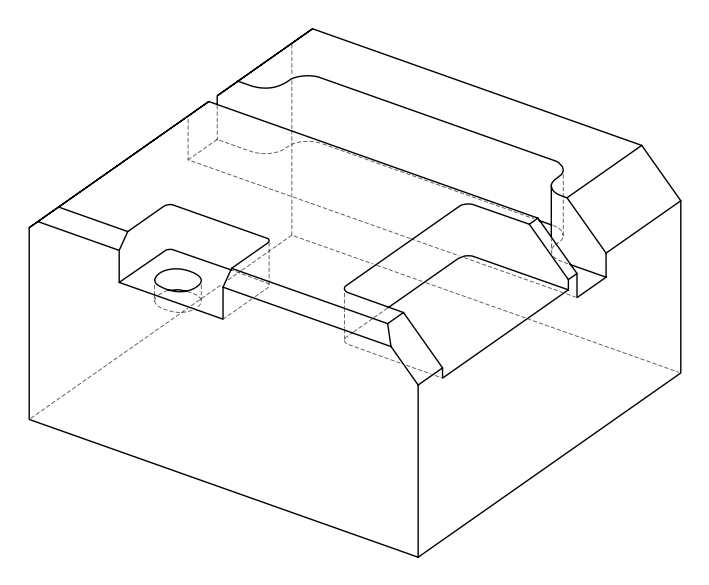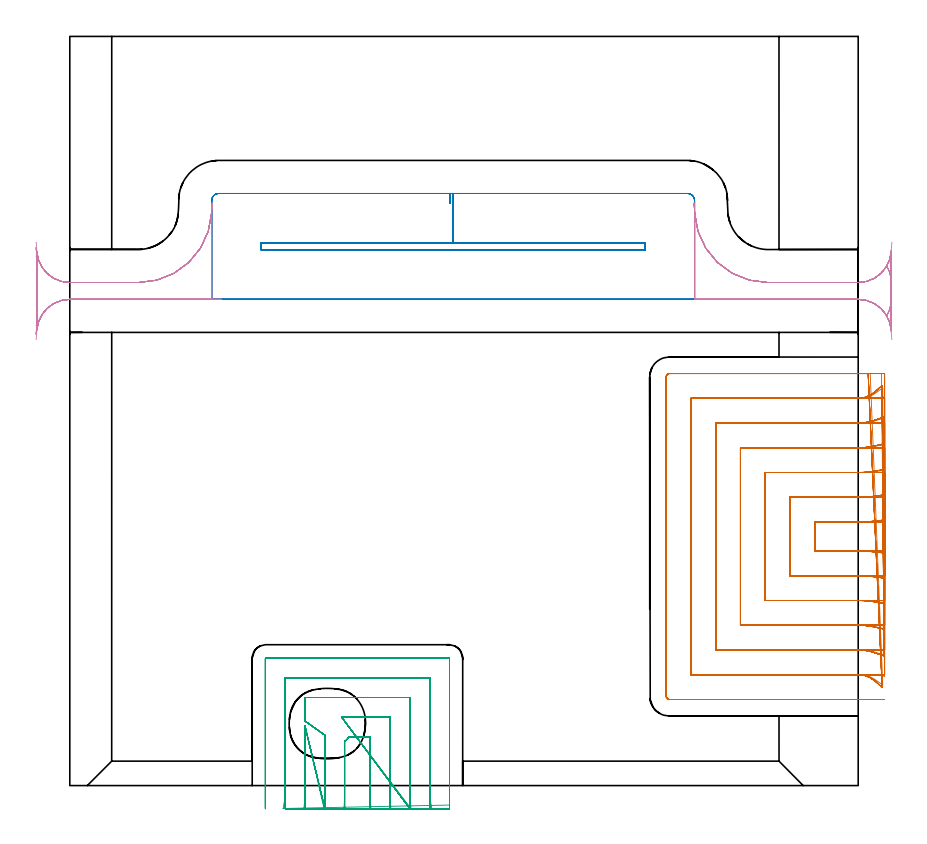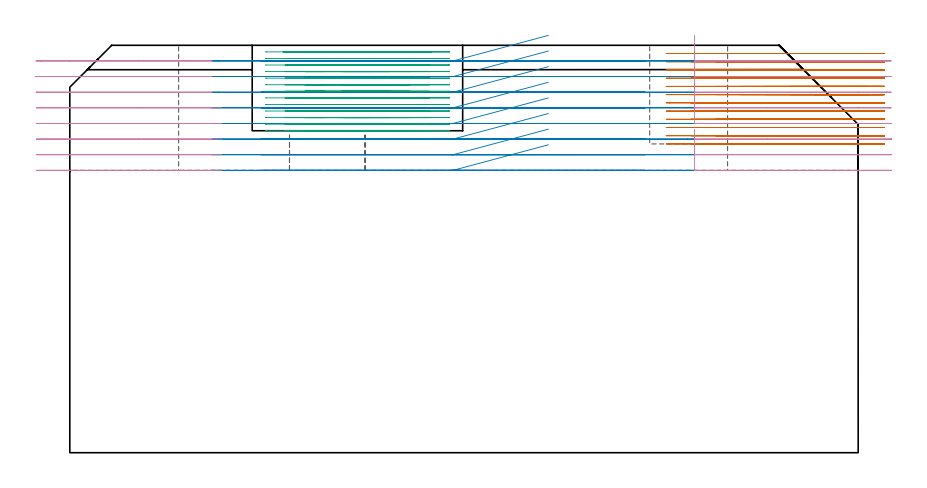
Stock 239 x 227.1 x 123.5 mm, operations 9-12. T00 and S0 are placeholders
(PLAN: 12 operations, 5 tool changes, 99.1 min)
(1 AREA_MILL | FG_CHAMFER_SURFACE | UGT0205_001 | 1.75 min | 8450 mm3)
(2 AREA_MILL_1 | FG_CHAMFER_SURFACE_1 | UGT0205_001 | 1.32 min | 1608 mm3)
(3 AREA_MILL_2 | FG_CHAMFER_SURFACE_2 | UGT0205_001 | 0.73 min | 6905 mm3)
(4 AREA_MILL_3 | FG_CHAMFER_SURFACE_3 | UGT0205_001 | 5.64 min | 11380 mm3)
(5 AREA_MILL_4 | FG_CHAMFER_SURFACE_4 | UGT0205_001 | 2.6 min | 2820 mm3)
(6 AREA_MILL_5 | FG_CHAMFER_SURFACE_5 | UGT0205_001 | 4.98 min | 20973 mm3)
(7 AREA_MILL_6 | FG_CHAMFER_SURFACE_6 | UGT0205_001 | 2.82 min | 5753 mm3)
(8 MILL_RECTANGULAR_POCKET | POCKET_RECTANGULAR_STRAIGHT | NXT0201_011 | Follow Part, ap 3, ae 75% | 2.11 min | 15354 mm3)
(9 MILL_SLOT | SLOT_PARTIAL_RECTANGULAR | NXT0201_013 | Follow Part, ap 2.5, ae 75% | 39.47 min | 200408 mm3)
(10 MILL_SLOT_1 | SLOT_PARTIAL_RECTANGULAR_1 | UGT0201_094 | Follow Part, ap 5, ae 75% | 10.81 min | 324493 mm3)
(11 MILL_SLOT_2 | SLOT_PARTIAL_RECTANGULAR_2 | NXT0201_009 | Follow Part, ap 2, ae 75% | 20.73 min | 59643 mm3)
(12 MILL_RECTANGULAR_SLOT | SLOT_RECTANGULAR | UGT0201_094 | Follow Part, ap 5, ae 75% | 6.15 min | 67349 mm3)
(TOOL UGT0205_001 | Chamfer Mill 20 x 3 x 45 deg. | D20 FL50 Z2)
(TOOL NXT0201_011 | ENDMILL 12mm [2P460-1200-NA 1630] | D12 FL38 Z6)
(TOOL NXT0201_013 | ENDMILL 10mm | D10 FL30 Z4)
(TOOL UGT0201_094 | End mill 20 mm | D20 FL38 Z4)
(TOOL NXT0201_009 | ENDMILL 8mm [2P460-0800-NA 1630] | D8 FL26 Z6)
(OP 9 MILL_SLOT)
G17 G21 G94 G90
T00 M6
G54
G17 G0 G90 X246.982 Y80.509 S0 M3
G43 Z133.5 H0
Z121.008
G94 G1 X244. Y80.177 F250.
G2 X239.015 Y79.9 R45. F500.
G1 X225.8
Y71.1
X239.079
G2 X244. Y70.83 R45.
G1 X246.982 Y70.502 F250.
X246.973 Y88.132
X244. Y87.733
G2 X239.015 Y87.4 R37.5 F500.
G1 X218.3
Y63.6
X239.079
G2 X244. Y63.276 R37.5
G1 X246.974 Y62.882 F250.
X246.958 Y95.815
X244. Y95.317
G2 X239.015 Y94.9 R30. F500.
G1 X210.8
Y56.1
X239.079
G2 X244. Y55.694 R30.
G1 X246.959 Y55.202 F250.
X246.925 Y103.624
X244. Y102.959
G2 X239.015 Y102.4 R22.5 F500.
G1 X203.3
Y48.6
X239.079
G2 X244. Y48.055 R22.5
G1 X246.927 Y47.399 F250.
X246.83 Y111.749
X244. Y110.752
G2 X239.015 Y109.9 R15. F500.
G1 X195.8
Y41.1
X239.079
G2 X244. Y40.27 R15.
G1 X246.834 Y39.286 F250.
X246.242 Y121.29
X244. Y119.296
G2 X239.015 Y117.4 R7.5 F500.
G1 X188.3
Y33.6
X239.079
G2 X244. Y31.76 R7.5
G1 X246.264 Y29.792 F250.
X242.015 Y124.9 F500.
X239.015 F250.
X181.8 F500.
G3 X180.8 Y123.9 R1.
G1 Y27.1
G3 X181.8 Y26.1 R1.
G1 X239.079
X242.079 F250.
G0 Z133.5
X246.982 Y80.509
Z118.517
G1 X244. Y80.177
G2 X239.016 Y79.9 R45. F500.
G1 X225.8
Y71.1
X239.079
G2 X244. Y70.83 R45.
G1 X246.982 Y70.502 F250.
X246.973 Y88.132
X244. Y87.733
G2 X239.016 Y87.4 R37.5 F500.
G1 X218.3
Y63.6
X239.079
G2 X244. Y63.276 R37.5
G1 X246.974 Y62.882 F250.
X246.958 Y95.815
X244. Y95.317
G2 X239.016 Y94.9 R30. F500.
G1 X210.8
Y56.1
X239.079
G2 X244. Y55.694 R30.
G1 X246.959 Y55.202 F250.
X246.925 Y103.624
X244. Y102.959
G2 X239.016 Y102.4 R22.5 F500.
G1 X203.3
Y48.6
X239.079
G2 X244. Y48.055 R22.5
G1 X246.927 Y47.399 F250.
X246.83 Y111.749
X244. Y110.752
G2 X239.016 Y109.9 R15. F500.
G1 X195.8
Y41.1
X239.079
G2 X244. Y40.27 R15.
G1 X246.834 Y39.286 F250.
X246.242 Y121.29
X244. Y119.296
G2 X239.016 Y117.4 R7.5 F500.
G1 X188.3
Y33.6
X239.079
G2 X244. Y31.76 R7.5
G1 X246.264 Y29.792 F250.
X242.016 Y124.9 F500.
X239.016 F250.
X181.8 F500.
G3 X180.8 Y123.9 R1.
G1 Y27.1
G3 X181.8 Y26.1 R1.
G1 X239.079
X242.079 F250.
G0 Z133.5
X246.982 Y80.509
Z116.025
G1 X244. Y80.177
G2 X239.015 Y79.9 R45. F500.
G1 X225.8
Y71.1
X239.079
G2 X244. Y70.83 R45.
G1 X246.982 Y70.502 F250.
X246.973 Y88.132
X244. Y87.733
G2 X239.015 Y87.4 R37.5 F500.
G1 X218.3
Y63.6
X239.079
G2 X244. Y63.276 R37.5
G1 X246.974 Y62.882 F250.
X246.958 Y95.815
X244. Y95.317
G2 X239.015 Y94.9 R30. F500.
G1 X210.8
Y56.1
X239.079
G2 X244. Y55.694 R30.
G1 X246.959 Y55.202 F250.
X246.925 Y103.624
X244. Y102.959
G2 X239.015 Y102.4 R22.5 F500.
G1 X203.3
Y48.6
X239.079
G2 X244. Y48.055 R22.5
G1 X246.927 Y47.399 F250.
X246.83 Y111.749
X244. Y110.752
G2 X239.015 Y109.9 R15. F500.
G1 X195.8
Y41.1
X239.079
G2 X244. Y40.27 R15.
G1 X246.834 Y39.286 F250.
X246.242 Y121.29
X244. Y119.296
G2 X239.015 Y117.4 R7.5 F500.
G1 X188.3
Y33.6
X239.079
G2 X244. Y31.76 R7.5
G1 X246.264 Y29.792 F250.
X242.015 Y124.9 F500.
X239.015 F250.
X181.8 F500.
G3 X180.8 Y123.9 R1.
G1 Y27.1
G3 X181.8 Y26.1 R1.
G1 X239.079
X242.079 F250.
G0 Z133.5
X246.982 Y80.509
Z113.533
G1 X244. Y80.177
G2 X239.015 Y79.9 R45. F500.
G1 X225.8
Y71.1
X239.079
G2 X244. Y70.83 R45.
G1 X246.982 Y70.502 F250.
X246.973 Y88.132
X244. Y87.733
G2 X239.015 Y87.4 R37.5 F500.
G1 X218.3
Y63.6
X239.079
G2 X244. Y63.276 R37.5
G1 X246.974 Y62.882 F250.
X246.958 Y95.815
X244. Y95.317
G2 X239.015 Y94.9 R30. F500.
G1 X210.8
Y56.1
X239.079
G2 X244. Y55.694 R30.
G1 X246.959 Y55.202 F250.
X246.925 Y103.624
X244. Y102.959
G2 X239.015 Y102.4 R22.5 F500.
G1 X203.3
Y48.6
X239.079
G2 X244. Y48.055 R22.5
G1 X246.927 Y47.399 F250.
X246.83 Y111.749
X244. Y110.752
G2 X239.015 Y109.9 R15. F500.
G1 X195.8
Y41.1
X239.079
G2 X244. Y40.27 R15.
G1 X246.834 Y39.286 F250.
X246.242 Y121.29
X244. Y119.296
G2 X239.015 Y117.4 R7.5 F500.
G1 X188.3
Y33.6
X239.079
G2 X244. Y31.76 R7.5
G1 X246.264 Y29.792 F250.
X242.015 Y124.9 F500.
X239.015 F250.
X181.8 F500.
G3 X180.8 Y123.9 R1.
G1 Y27.1
G3 X181.8 Y26.1 R1.
G1 X239.079
X242.079 F250.
G0 Z133.5
X246.982 Y80.509
Z111.042
G1 X244. Y80.177
G2 X239.015 Y79.9 R45. F500.
G1 X225.8
Y71.1
X239.079
G2 X244. Y70.83 R45.
G1 X246.982 Y70.502 F250.
X246.973 Y88.132
X244. Y87.733
G2 X239.015 Y87.4 R37.5 F500.
G1 X218.3
Y63.6
X239.079
G2 X244. Y63.276 R37.5
G1 X246.974 Y62.882 F250.
X246.958 Y95.815
X244. Y95.317
G2 X239.015 Y94.9 R30. F500.
G1 X210.8
Y56.1
X239.079
G2 X244. Y55.694 R30.
G1 X246.959 Y55.202 F250.
X246.925 Y103.624
X244. Y102.959
G2 X239.015 Y102.4 R22.5 F500.
G1 X203.3
Y48.6
X239.079
G2 X244. Y48.055 R22.5
G1 X246.927 Y47.399 F250.
X246.83 Y111.749
X244. Y110.752
G2 X239.015 Y109.9 R15. F500.
G1 X195.8
Y41.1
X239.079
G2 X244. Y40.27 R15.
G1 X246.834 Y39.286 F250.
X246.242 Y121.29
X244. Y119.296
G2 X239.015 Y117.4 R7.5 F500.
G1 X188.3
Y33.6
X239.079
G2 X244. Y31.76 R7.5
G1 X246.264 Y29.792 F250.
X242.015 Y124.9 F500.
X239.015 F250.
X181.8 F500.
G3 X180.8 Y123.9 R1.
G1 Y27.1
G3 X181.8 Y26.1 R1.
G1 X239.079
X242.079 F250.
G0 Z133.5
X246.986 Y80.402
Z108.55
G1 X244. Y80.112
G2 X239.64 Y79.9 R45. F500.
G1 X225.8
Y71.1
X239.649
G2 X244. Y70.889 R45.
G1 X246.986 Y70.599 F250.
X246.98 Y88.003
X244. Y87.654
G2 X239.64 Y87.4 R37.5 F500.
G1 X218.3
Y63.6
X239.649
G2 X244. Y63.347 R37.5
G1 X246.98 Y62.999 F250.
X246.968 Y95.655
X244. Y95.219
G2 X239.64 Y94.9 R30. F500.
G1 X210.8
Y56.1
X239.649
G2 X244. Y55.783 R30.
G1 X246.968 Y55.348 F250.
X246.943 Y103.408
X244. Y102.827
G2 X239.64 Y102.4 R22.5 F500.
G1 X203.3
Y48.6
X239.649
G2 X244. Y48.175 R22.5
G1 X246.943 Y47.595 F250.
X246.87 Y111.42
X244. Y110.548
G2 X239.64 Y109.9 R15. F500.
G1 X195.8
Y41.1
X239.649
G2 X244. Y40.455 R15.
G1 X246.871 Y39.585 F250.
X246.441 Y120.542
X244. Y118.798
G2 X239.64 Y117.4 R7.5 F500.
G1 X188.3
Y33.6
X239.649
G2 X244. Y32.209 R7.5
G1 X246.444 Y30.469 F250.
X242.64 Y124.9 F500.
X239.64 F250.
X181.8 F500.
G3 X180.8 Y123.9 R1.
G1 Y27.1
G3 X181.8 Y26.1 R1.
G1 X239.649
X242.649 F250.
G0 Z133.5
X246.999 Y79.972
Z106.058
G1 X244. Y79.91
G2 X243.064 Y79.9 R45. F500.
G1 X225.8
Y71.1
X243.06
G2 X244. Y71.09 R45.
G1 X246.999 Y71.027 F250.
Y87.487
X244. Y87.412
G2 X243.064 Y87.4 R37.5 F500.
G1 X218.3
Y63.6
X243.06
G2 X244. Y63.588 R37.5
G1 X246.999 Y63.513 F250.
Y95.008
X244. Y94.915
G2 X243.064 Y94.9 R30. F500.
G1 X210.8
Y56.1
X243.06
G2 X244. Y56.085 R30.
G1 X246.999 Y55.991 F250.
X246.997 Y102.544
X244. Y102.419
G2 X243.064 Y102.4 R22.5 F500.
G1 X203.3
Y48.6
X243.06
G2 X244. Y48.58 R22.5
G1 X246.997 Y48.455 F250.
X246.994 Y110.117
X244. Y109.929
G2 X243.064 Y109.9 R15. F500.
G1 X195.8
Y41.1
X243.06
G2 X244. Y41.07 R15.
G1 X246.994 Y40.882 F250.
X246.977 Y117.833
X244. Y117.459
G2 X243.064 Y117.4 R7.5 F500.
G1 X188.3
Y33.6
X243.06
G2 X244. Y33.541 R7.5
G1 X246.976 Y33.165 F250.
X246.064 Y124.9
X243.064
X181.8 F500.
G3 X180.8 Y123.9 R1.
G1 Y27.1
G3 X181.8 Y26.1 R1.
G1 X243.06
X246.06 F250.
G0 X247. Y79.901 Z103.567
G1 X244. Y79.9
X225.8 F500.
Y71.1
X244.
X247. Y71.099 F250.
Y87.401
X244. Y87.4
X218.3 F500.
Y63.6
X244.
X247. Y63.599 F250.
Y94.901
X244. Y94.9
X210.8 F500.
Y56.1
X244.
X247. Y56.099 F250.
Y102.402
X244. Y102.4
X203.3 F500.
Y48.6
X244.
X247. Y48.598 F250.
Y109.903
X244. Y109.9
X195.8 F500.
Y41.1
X244.
X247. Y41.097 F250.
Y117.405
X244. Y117.4
X188.3 F500.
Y33.6
X244.
X247. Y33.595 F250.
X246.987 Y124.9
X243.987
X181.8 F500.
G3 X180.8 Y123.9 R1.
G1 Y27.1
G3 X181.8 Y26.1 R1.
G1 X243.987
X246.987 F250.
G0 X247. Y79.9 Z101.075
G1 X244.
X225.8 F500.
Y71.1
X244.
X247. F250.
Y87.4
X244.
X218.3 F500.
Y63.6
X244.
X247. F250.
Y94.9
X244.
X210.8 F500.
Y56.1
X244.
X247. F250.
Y102.4
X244.
X203.3 F500.
Y48.6
X244.
X247. F250.
Y109.9
X244.
X195.8 F500.
Y41.1
X244.
X247. F250.
Y117.4
X244.
X188.3 F500.
Y33.6
X244.
X247. F250.
Y124.9
X244.
X181.8 F500.
G3 X180.8 Y123.9 R1.
G1 Y27.1
G3 X181.8 Y26.1 R1.
G1 X244.
X247. F250.
G0 Y79.9 Z98.583
G1 X244.
X225.8 F500.
Y71.1
X244.
X247. F250.
Y87.4
X244.
X218.3 F500.
Y63.6
X244.
X247. F250.
Y94.9
X244.
X210.8 F500.
Y56.1
X244.
X247. F250.
Y102.4
X244.
X203.3 F500.
Y48.6
X244.
X247. F250.
Y109.9
X244.
X195.8 F500.
Y41.1
X244.
X247. F250.
Y117.4
X244.
X188.3 F500.
Y33.6
X244.
X247. F250.
Y124.9
X244.
X181.8 F500.
G3 X180.8 Y123.9 R1.
G1 Y27.1
G3 X181.8 Y26.1 R1.
G1 X244.
X247. F250.
G0 Y79.9 Z96.092
G1 X244.
X225.8 F500.
Y71.1
X244.
X247. F250.
Y87.4
X244.
X218.3 F500.
Y63.6
X244.
X247. F250.
Y94.9
X244.
X210.8 F500.
Y56.1
X244.
X247. F250.
Y102.4
X244.
X203.3 F500.
Y48.6
X244.
X247. F250.
Y109.9
X244.
X195.8 F500.
Y41.1
X244.
X247. F250.
Y117.4
X244.
X188.3 F500.
Y33.6
X244.
X247. F250.
Y124.9
X244.
X181.8 F500.
G3 X180.8 Y123.9 R1.
G1 Y27.1
G3 X181.8 Y26.1 R1.
G1 X244.
X247. F250.
G0 Y79.9 Z93.6
G1 X244.
X225.8 F500.
Y71.1
X244.
X247. F250.
Y87.4
X244.
X218.3 F500.
Y63.6
X244.
X247. F250.
Y94.9
X244.
X210.8 F500.
Y56.1
X244.
X247. F250.
Y102.4
X244.
X203.3 F500.
Y48.6
X244.
X247. F250.
Y109.9
X244.
X195.8 F500.
Y41.1
X244.
X247. F250.
Y117.4
X244.
X188.3 F500.
Y33.6
X244.
X247. F250.
Y124.9
X244.
X181.8 F500.
G3 X180.8 Y123.9 R1.
G1 Y27.1
G3 X181.8 Y26.1 R1.
G1 X244.
X247. F250.
G0 Z133.5
M5
M2
(OP 10 MILL_SLOT_1)
G17 G21 G94 G90
T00 M6
G54
G17 G0 G90 X145.077 Y164.5 S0 M3
G43 Z133.5 H0
Z126.5
G94 G1 X116.2 Z118.762 F250.
X58. F500.
Y162.4
X174.4
Y164.5
X116.2
Y179.5
X45.2
G3 X43. Y177.3 R2.2
G1 Y147.4
X189.4
Y177.3
G3 X187.2 Y179.5 R2.2
G1 X116.2
X115.2
Y176.5 F250.
G0 X145.077 Y164.5 Z121.762
G1 X116.2 Z114.025
X58. F500.
Y162.4
X174.4
Y164.5
X116.2
Y179.5
X45.2
G3 X43. Y177.3 R2.2
G1 Y147.4
X189.4
Y177.3
G3 X187.2 Y179.5 R2.2
G1 X116.2
X115.2
Y176.5 F250.
G0 X145.077 Y164.5 Z117.025
G1 X116.2 Z109.287
X58. F500.
Y162.4
X174.4
Y164.5
X116.2
Y179.5
X45.2
G3 X43. Y177.3 R2.2
G1 Y147.4
X189.4
Y177.3
G3 X187.2 Y179.5 R2.2
G1 X116.2
X115.2
Y176.5 F250.
G0 X145.077 Y164.5 Z112.287
G1 X116.2 Z104.55
X58. F500.
Y162.4
X174.4
Y164.5
X116.2
Y179.5
X45.2
G3 X43. Y177.3 R2.2
G1 Y147.4
X189.4
Y177.3
G3 X187.2 Y179.5 R2.2
G1 X116.2
X115.2
Y176.5 F250.
G0 X145.077 Y164.5 Z107.55
G1 X116.2 Z99.812
X58. F500.
Y162.4
X174.4
Y164.5
X116.2
Y179.5
X45.2
G3 X43. Y177.3 R2.2
G1 Y147.4
X189.4
Y177.3
G3 X187.2 Y179.5 R2.2
G1 X116.2
X115.2
Y176.5 F250.
G0 X145.077 Y164.5 Z102.812
G1 X116.2 Z95.075
X58. F500.
Y162.4
X174.4
Y164.5
X116.2
Y179.5
X45.2
G3 X43. Y177.3 R2.2
G1 Y147.4
X189.4
Y177.3
G3 X187.2 Y179.5 R2.2
G1 X116.2
X115.2
Y176.5 F250.
G0 X145.077 Y164.5 Z98.075
G1 X116.2 Z90.337
X58. F500.
Y162.4
X174.4
Y164.5
X116.2
Y179.5
X45.2
G3 X43. Y177.3 R2.2
G1 Y147.4
X189.4
Y177.3
G3 X187.2 Y179.5 R2.2
G1 X116.2
X115.2
Y176.5 F250.
G0 X145.077 Y164.5 Z93.337
G1 X116.2 Z85.6
X58. F500.
Y162.4
X174.4
Y164.5
X116.2
Y179.5
X45.2
G3 X43. Y177.3 R2.2
G1 Y147.4
X189.4
Y177.3
G3 X187.2 Y179.5 R2.2
G1 X116.2
X115.2
Y176.5 F250.
G0 Z133.5
M5
M2
(OP 11 MILL_SLOT_2)
G17 G21 G94 G90
T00 M6
G54
G17 G0 G90 X91.261 Y-6.997 S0 M3
G43 Z133.5 H1
Z121.508
G94 G1 X91.125 Y-4. F250.
G2 X91.1 Y-2.91 R24. F500.
G1 Y14.7
X84.582
X84.509 Y14.584
G2 X83.3 Y13.347 R5.208
G1 Y-2.915
G2 X83.275 Y-4. R24.
G1 X83.14 Y-6.997 F250.
X97.315 Y-6.994
X97.133 Y-4.
G2 X97.1 Y-2.91 R18. F500.
G1 Y20.7
X85.434
X82.434 F250.
X103.422 Y-6.988 F500.
X103.15 Y-4. F250.
G2 X103.1 Y-2.91 R12. F500.
G1 Y26.7
X71.3
Y22.562
Y19.562 F250.
X77.3 Y15.3 F500.
Y12.3 F250.
Y-2.915 F500.
G2 X77.267 Y-4. R18.
G1 X77.087 Y-6.995 F250.
X71.3 Y18.048 F500.
Y15.048 F250.
Y-2.915 F500.
G2 X71.251 Y-4. R12.
G1 X70.98 Y-6.988 F250.
X109.745 Y-6.95
X109.2 Y-4.
G2 X109.1 Y-2.91 R6. F500.
G1 Y32.7
X65.3
Y-2.915
G2 X65.201 Y-4. R6.
G1 X64.659 Y-6.951 F250.
X115.1 Y-5.91
Y-2.91
Y38.5 F500.
G3 X114.9 Y38.7 R0.2
G1 X59.5
G3 X59.3 Y38.5 R0.2
G1 Y-2.915
Y-5.915 F250.
G0 X91.107 Y-7. Z119.515
G1 X91.1 Y-4.
Y-3.943 F500.
Y14.7
X84.582
X84.509 Y14.584
G2 X83.3 Y13.347 R5.208
G1 Y-3.942
Y-4.
X83.293 Y-7. F250.
X97.11
X97.1 Y-4.
Y-3.943 F500.
Y20.7
X85.434
X82.434 F250.
X103.114 Y-7. F500.
X103.1 Y-4. F250.
Y-3.943 F500.
Y26.7
X71.3
Y22.562
Y19.562 F250.
X77.3 Y15.3 F500.
Y12.3 F250.
Y-3.942 F500.
Y-4.
X77.29 Y-7. F250.
X71.3 Y18.048 F500.
Y15.048 F250.
Y-3.942 F500.
Y-4.
X71.285 Y-7. F250.
X109.129
X109.1 Y-4.
Y-3.943 F500.
Y32.7
X65.3
Y-3.942
Y-4.
X65.271 Y-7. F250.
X115.1 Y-6.943
Y-3.943
Y38.5 F500.
G3 X114.9 Y38.7 R0.2
G1 X59.5
G3 X59.3 Y38.5 R0.2
G1 Y-3.942
Y-6.942 F250.
G0 X91.1 Y-7. Z117.523
G1 Y-4.
Y14.7 F500.
X84.582
X84.509 Y14.584
G2 X83.407 Y13.427 R5.242
G1 X83.3 Y13.35
Y-4.
Y-7. F250.
X97.1
Y-4.
Y20.7 F500.
X85.434
X82.434 F250.
X103.1 Y-7. F500.
Y-4. F250.
Y26.7 F500.
X71.3
Y22.562
Y19.562 F250.
X77.3 Y15.3 F500.
Y12.3 F250.
Y-4. F500.
Y-7. F250.
X71.3 Y18.046 F500.
Y15.046 F250.
Y-4. F500.
Y-7. F250.
X109.1
Y-4.
Y32.7 F500.
X65.3
Y-4.
Y-7. F250.
X115.1
Y-4.
Y38.5 F500.
G3 X114.9 Y38.7 R0.2
G1 X59.5
G3 X59.3 Y38.5 R0.2
G1 Y-4.
Y-7. F250.
G0 X91.1 Z115.531
G1 Y-4.
Y14.7 F500.
X84.582
X84.509 Y14.585
G2 X83.407 Y13.427 R5.297
G1 X83.3 Y13.35
Y-4.
Y-7. F250.
X97.1
Y-4.
Y20.7 F500.
X85.434
X82.434 F250.
X103.1 Y-7. F500.
Y-4. F250.
Y26.7 F500.
X71.3
Y22.562
Y19.562 F250.
X77.3 Y15.3 F500.
Y12.3 F250.
Y-4. F500.
Y-7. F250.
X71.3 Y18.05 F500.
Y15.05 F250.
Y-4. F500.
Y-7. F250.
X109.1
Y-4.
Y32.7 F500.
X65.3
Y-4.
Y-7. F250.
X115.1
Y-4.
Y38.5 F500.
G3 X114.9 Y38.7 R0.2
G1 X59.5
G3 X59.3 Y38.5 R0.2
G1 Y-4.
Y-7. F250.
G0 X91.1 Z113.538
G1 Y-4.
Y14.7 F500.
X84.582
X84.509 Y14.585
G2 X83.3 Y13.347 R5.255
G1 Y-4.
Y-7. F250.
X97.1
Y-4.
Y20.7 F500.
X85.434
X82.434 F250.
X103.1 Y-7. F500.
Y-4. F250.
Y26.7 F500.
X71.3
Y22.562
Y19.562 F250.
X77.3 Y15.3 F500.
Y12.3 F250.
Y-4. F500.
Y-7. F250.
X71.3 Y18.05 F500.
Y15.05 F250.
Y-4. F500.
Y-7. F250.
X109.1
Y-4.
Y32.7 F500.
X65.3
Y-4.
Y-7. F250.
X115.1
Y-4.
Y38.5 F500.
G3 X114.9 Y38.7 R0.2
G1 X59.5
G3 X59.3 Y38.5 R0.2
G1 Y-4.
Y-7. F250.
G0 X91.1 Z111.546
G1 Y-4.
Y14.7 F500.
X84.582
X84.509 Y14.584
G2 X83.3 Y13.347 R5.208
G1 Y-4.
Y-7. F250.
X97.1
Y-4.
Y20.7 F500.
X85.434
X82.434 F250.
X103.1 Y-7. F500.
Y-4. F250.
Y26.7 F500.
X71.3
Y22.562
Y19.562 F250.
X77.3 Y15.3 F500.
Y12.3 F250.
Y-4. F500.
Y-7. F250.
X71.3 Y18.046 F500.
Y15.046 F250.
Y-4. F500.
Y-7. F250.
X109.1
Y-4.
Y32.7 F500.
X65.3
Y-4.
Y-7. F250.
X115.1
Y-4.
Y38.5 F500.
G3 X114.9 Y38.7 R0.2
G1 X59.5
G3 X59.3 Y38.5 R0.2
G1 Y-4.
Y-7. F250.
G0 X91.1 Z109.554
G1 Y-4.
Y14.7 F500.
X84.582
X84.552 Y14.653
X84.443 Y14.49
X84.333 Y14.334
X84.169 Y14.147
X83.722 Y13.699
X83.511 Y13.503
X83.386 Y13.41
X83.3 Y13.35
Y-4.
Y-7. F250.
X97.1
Y-4.
Y20.7 F500.
X85.438
X82.438 F250.
X103.1 Y-7. F500.
Y-4. F250.
Y26.7 F500.
X71.3
Y22.562
Y19.562 F250.
X77.3 Y15.3 F500.
Y12.3 F250.
Y-4. F500.
Y-7. F250.
X71.3 Y18.046 F500.
Y15.046 F250.
Y-4. F500.
Y-7. F250.
X109.1
Y-4.
Y32.7 F500.
X65.3
Y-4.
Y-7. F250.
X115.1
Y-4.
Y38.5 F500.
G3 X114.9 Y38.7 R0.2
G1 X59.5
G3 X59.3 Y38.5 R0.2
G1 Y-4.
Y-7. F250.
G0 X91.1 Z107.562
G1 Y-4.
Y14.7 F500.
X84.582
X84.552 Y14.653
X84.446 Y14.495
X84.333 Y14.334
X84.166 Y14.144
X83.723 Y13.699
X83.509 Y13.502
X83.386 Y13.41
X83.3 Y13.35
Y-4.
Y-7. F250.
X97.1
Y-4.
Y20.7 F500.
X85.434
X82.434 F250.
X103.1 Y-7. F500.
Y-4. F250.
Y26.7 F500.
X71.3
Y22.562
Y19.562 F250.
X77.3 Y15.3 F500.
Y12.3 F250.
Y-4. F500.
Y-7. F250.
X71.3 Y18.048 F500.
Y15.048 F250.
Y-4. F500.
Y-7. F250.
X109.1
Y-4.
Y32.7 F500.
X65.3
Y-4.
Y-7. F250.
X115.1
Y-4.
Y38.5 F500.
G3 X114.9 Y38.7 R0.2
G1 X59.5
G3 X59.3 Y38.5 R0.2
G1 Y-4.
Y-7. F250.
G0 X91.1 Z105.569
G1 Y-4.
Y14.7 F500.
X84.582
X84.509 Y14.585
G2 X83.3 Y13.347 R5.231
G1 Y-4.
Y-7. F250.
X97.1
Y-4.
Y20.7 F500.
X85.434
X82.434 F250.
X103.1 Y-7. F500.
Y-4. F250.
Y26.7 F500.
X71.3
Y22.562
Y19.562 F250.
X77.3 Y15.3 F500.
Y12.3 F250.
Y-4. F500.
Y-7. F250.
X71.3 Y18.048 F500.
Y15.048 F250.
Y-4. F500.
Y-7. F250.
X109.1
Y-4.
Y32.7 F500.
X65.3
Y-4.
Y-7. F250.
X115.1
Y-4.
Y38.5 F500.
G3 X114.9 Y38.7 R0.2
G1 X59.5
G3 X59.3 Y38.5 R0.2
G1 Y-4.
Y-7. F250.
G0 X91.1 Z103.577
G1 Y-4.
Y14.7 F500.
X84.582
X84.509 Y14.584
G2 X83.3 Y13.347 R5.208
G1 Y-4.
Y-7. F250.
X97.1
Y-4.
Y20.7 F500.
X85.434
X82.434 F250.
X103.1 Y-7. F500.
Y-4. F250.
Y26.7 F500.
X71.3
Y22.562
Y19.562 F250.
X77.3 Y15.3 F500.
Y12.3 F250.
Y-4. F500.
Y-7. F250.
X71.3 Y18.046 F500.
Y15.046 F250.
Y-4. F500.
Y-7. F250.
X109.1
Y-4.
Y32.7 F500.
X65.3
Y-4.
Y-7. F250.
X115.1
Y-4.
Y38.5 F500.
G3 X114.9 Y38.7 R0.2
G1 X59.5
G3 X59.3 Y38.5 R0.2
G1 Y-4.
Y-7. F250.
G0 X91.1 Z101.585
G1 Y-4.
Y14.7 F500.
X84.582
X84.509 Y14.584
G2 X83.364 Y13.395 R5.215
G1 X83.3 Y13.349
Y-4.
Y-7. F250.
X97.1
Y-4.
Y20.7 F500.
X85.438
X82.438 F250.
X103.1 Y-7. F500.
Y-4. F250.
Y26.7 F500.
X71.3
Y22.562
Y19.562 F250.
X77.3 Y15.3 F500.
Y12.3 F250.
Y-4. F500.
Y-7. F250.
X71.3 Y18.046 F500.
Y15.046 F250.
Y-4. F500.
Y-7. F250.
X109.1
Y-4.
Y32.7 F500.
X65.3
Y-4.
Y-7. F250.
X115.1
Y-4.
Y38.5 F500.
G3 X114.9 Y38.7 R0.2
G1 X59.5
G3 X59.3 Y38.5 R0.2
G1 Y-4.
Y-7. F250.
G0 X91.1 Z99.592
G1 Y-4.
Y14.7 F500.
X84.582
X84.508 Y14.583
G2 X83.364 Y13.394 R5.214
G1 X83.3 Y13.349
Y-4.
Y-7. F250.
X97.1
Y-4.
Y20.7 F500.
X85.434
X82.434 F250.
X103.1 Y-7. F500.
Y-4. F250.
Y26.7 F500.
X71.3
Y22.562
Y19.562 F250.
X77.3 Y15.3 F500.
Y12.3 F250.
Y-4. F500.
Y-7. F250.
X71.3 Y18.046 F500.
Y15.046 F250.
Y-4. F500.
Y-7. F250.
X109.1
Y-4.
Y32.7 F500.
X65.3
Y-4.
Y-7. F250.
X115.1
Y-4.
Y38.5 F500.
G3 X114.9 Y38.7 R0.2
G1 X59.5
G3 X59.3 Y38.5 R0.2
G1 Y-4.
Y-7. F250.
G0 X91.1 Z97.6
G1 Y-4.
Y14.7 F500.
X84.582
X84.508 Y14.583
G2 X83.3 Y13.347 R5.207
G1 Y-4.
Y-7. F250.
X97.1
Y-4.
Y20.7 F500.
X85.434
X82.434 F250.
X103.1 Y-7. F500.
Y-4. F250.
Y26.7 F500.
X71.3
Y22.562
Y19.562 F250.
X77.3 Y15.3 F500.
Y12.3 F250.
Y-4. F500.
Y-7. F250.
X71.3 Y18.046 F500.
Y15.046 F250.
Y-4. F500.
Y-7. F250.
X109.1
Y-4.
Y32.7 F500.
X65.3
Y-4.
Y-7. F250.
X115.1
Y-4.
Y38.5 F500.
G3 X114.9 Y38.7 R0.2
G1 X59.5
G3 X59.3 Y38.5 R0.2
G1 Y-4.
Y-7. F250.
G0 Z133.5
M5
M2
(OP 12 MILL_RECTANGULAR_SLOT)
G17 G21 G94 G90
T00 M6
G54
G17 G0 G90 X-10.243 Y139.418 S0 M3
G43 Z133.5 H0
Z118.762
G94 G1 X-8.842 Y142.07 F250.
G2 X0. Y147.4 R10. F500.
G1 X43.008
X43. Y173.548
X42.97
G2 X20.8 Y152.5 R22.2
G1 X0.
G2 X-8.843 Y157.83 R10.
G1 X-10.244 Y160.483 F250.
G0 X-10.423 Y136.794 Z114.025
G1 X-9.729 Y139.712
G2 X0. Y147.4 R10. F500.
G1 X43.008
X43. Y173.548
X42.97
G2 X20.8 Y152.5 R22.2
G1 X0.
G2 X-9.729 Y160.188 R10.
G1 X-10.423 Y163.106 F250.
G0 X-10.202 Y135.183 Z109.287
G1 X-9.97 Y138.174
G2 X0. Y147.4 R10. F500.
G1 X43.006
X43. Y173.548
X42.97
G2 X20.8 Y152.5 R22.2
G1 X0.
G2 X-9.97 Y161.726 R10.
G1 X-10.202 Y164.717 F250.
G0 Z133.5
X43.126 Y176.544
Z104.55
G1 X42.97 Y173.548
G2 X20.8 Y152.5 R22.2 F500.
G1 X0.
G2 X-9.97 Y161.726 R10.
G1 X-10.
Y138.174
X-9.97
G2 X0. Y147.4 R10.
G1 X43.006
X46.006 F250.
G0 X43.126 Y176.544 Z99.812
G1 X42.97 Y173.548
G2 X20.8 Y152.5 R22.2 F500.
G1 X0.
G2 X-9.97 Y161.726 R10.
G1 X-10.
Y138.174
X-9.97
G2 X0. Y147.4 R10.
G1 X43.008
X46.008 F250.
G0 X43.126 Y176.544 Z95.075
G1 X42.97 Y173.548
G2 X20.8 Y152.5 R22.2 F500.
G1 X0.
G2 X-9.97 Y161.726 R10.
G1 X-10.
Y138.174
X-9.97
G2 X0. Y147.4 R10.
G1 X43.006
X46.006 F250.
G0 X43.126 Y176.544 Z90.337
G1 X42.97 Y173.548
G2 X20.8 Y152.5 R22.2 F500.
G1 X0.
G2 X-9.97 Y161.726 R10.
G1 X-10.
Y138.174
X-9.97
G2 X0. Y147.4 R10.
G1 X43.006
X46.006 F250.
G0 X43.126 Y176.544 Z85.6
G1 X42.97 Y173.548
G2 X20.8 Y152.5 R22.2 F500.
G1 X0.
G2 X-9.97 Y161.726 R10.
G1 X-10.
Y138.174
X-9.97
G2 X0. Y147.4 R10.
G1 X43.006
X46.006 F250.
G0 Z133.5
X189.4 Y170.879
Z126.5
G1 Y173.548 Z125.785
X189.43 Z125.777
X189.4 Z125.769
X189.399 Y147.458 Z118.778
X189.397 Y147.4 Z118.762
X239. F500.
G2 X247.66 Y142.4 R10.
G3 X249. Y147.4 R10.
G1 Y152.5
G3 X247.66 Y157.5 R10.
G2 X239. Y152.5 R10.
G1 X211.6
G2 X189.43 Y173.548 R22.2
G1 X189.274 Y176.544 F250.
G0 X189.4 Y170.879 Z121.762
G1 Y173.548 Z121.047
X189.43 Z121.039
X189.4 Z121.031
X189.399 Y147.458 Z114.041
X189.397 Y147.4 Z114.025
X239. F500.
G2 X247.66 Y142.4 R10.
G3 X249. Y147.4 R10.
G1 Y152.5
G3 X247.66 Y157.5 R10.
G2 X239. Y152.5 R10.
G1 X211.6
G2 X189.43 Y173.548 R22.2
G1 X189.274 Y176.544 F250.
G0 X189.4 Y170.879 Z117.025
G1 Y173.548 Z116.31
X189.43 Z116.302
X189.4 Z116.294
X189.397 Y147.4 Z109.287
X239. F500.
G2 X247.66 Y142.4 R10.
G3 X249. Y147.404 R10.
G1 Y152.5
G3 X247.66 Y157.5 R10.
G2 X239. Y152.5 R10.
G1 X211.6
G2 X189.43 Y173.548 R22.2
G1 X189.274 Y176.544 F250.
G0 X189.4 Y170.879 Z112.287
G1 Y173.548 Z111.572
X189.43 Z111.564
X189.4 Z111.556
X189.399 Y147.458 Z104.566
X189.397 Y147.4 Z104.55
X239. F500.
G2 X248.462 Y140.635 R10.
G1 X248.491 Y140.625
G3 X249. Y143.775 R10.
G1 Y156.131
G3 X248.492 Y159.278 R10.
G1 X248.463 Y159.268
G2 X239. Y152.5 R10.
G1 X211.6
G2 X189.43 Y173.548 R22.2
G1 X189.274 Y176.544 F250.
G0 X189.4 Y170.879 Z107.55
G1 Y173.548 Z106.835
X189.43 Z106.827
X189.4 Z106.819
X189.399 Y147.46 Z99.828
X189.397 Y147.4 Z99.812
X239. F500.
G2 X248.968 Y138.199 R10.
G1 X248.998
G3 X249. Y138.4 R10.
G1 Y161.494
G3 X248.998 Y161.7 R10.
G1 X248.968 Y161.699
G2 X239. Y152.5 R10.
G1 X211.6
G2 X189.43 Y173.548 R22.2
G1 X189.274 Y176.544 F250.
G0 Z133.5
X249.202 Y164.717
Z95.075
G1 X248.97 Y161.726
G2 X239. Y152.5 R10. F500.
G1 X211.6
G2 X189.43 Y173.548 R22.2
G1 X189.4
X189.399 Y147.46
X189.397 Y147.4
X239.
G2 X248.97 Y138.174 R10.
G1 X249.202 Y135.183 F250.
G0 Z133.5
X189.4 Y170.879
Z98.075
G1 Y173.548 Z97.36
X189.43 Z97.352
X189.4 Z97.344
X189.399 Y147.45 Z90.351
X189.397 Y147.4 Z90.337
X239. F500.
G2 X248.99 Y137.847 R10.
G1 X249.
Y162.053
X248.99
G2 X239. Y152.5 R10.
G1 X211.6
G2 X189.43 Y173.548 R22.2
G1 X189.274 Y176.544 F250.
G0 X189.4 Y170.879 Z93.337
G1 Y173.548 Z92.622
X189.43 Z92.614
X189.4 Z92.606
X189.399 Y147.458 Z85.616
X189.397 Y147.4 Z85.6
X239. F500.
G2 X248.99 Y137.847 R10.
G1 X249.
Y162.053
X248.99
G2 X239. Y152.5 R10.
G1 X211.6
G2 X189.43 Y173.548 R22.2
G1 X189.274 Y176.544 F250.
G0 Z133.5
M5
M2
